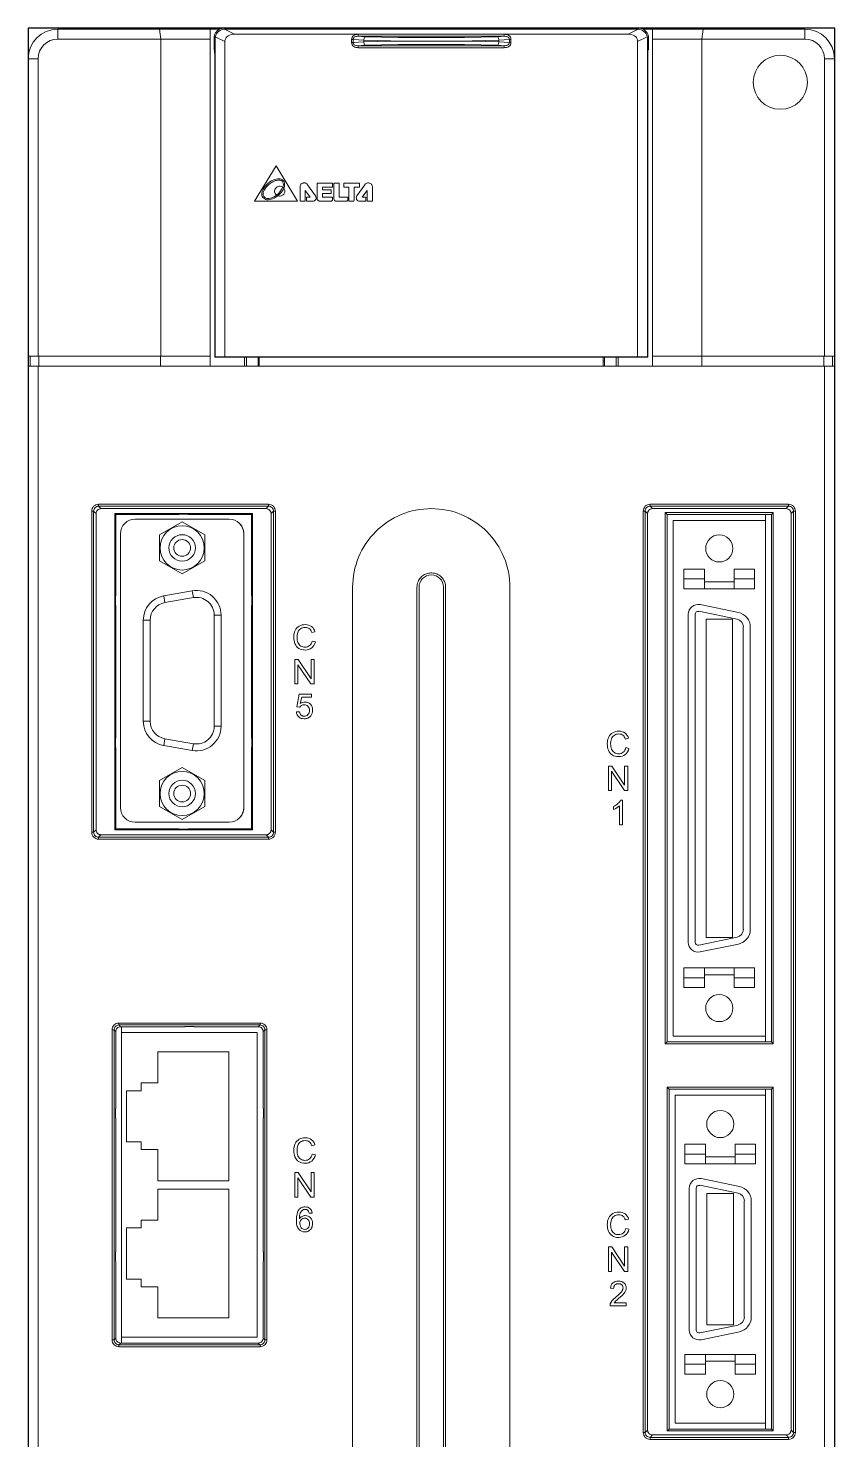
# Model space of a CAD drawing. Header units: millimetres. Extents: x 143 to 225, y 66 to 282.
# Drawn here: x 143 to 225, y 138.4 to 282 of the extents above; entities that cross this region are included whole.
import ezdxf
from ezdxf.enums import TextEntityAlignment as Align

# ---------------------------------------------------------------- set-up
doc = ezdxf.new("R2010")
doc.units = ezdxf.units.MM
for name, color, linetype, lineweight in [('EPLAN_Graphic', 240, 'Continuous', 50), ('EPLAN_Property', 1, 'Continuous', 25), ('EPLAN_Symbol', 7, 'Continuous', 25)]:
    doc.layers.add(name, color=color, linetype=linetype, lineweight=lineweight)
doc.styles.add('Tahoma', font='')
doc.styles.get('Tahoma').set_extended_font_data('Tahoma')

# ---------------------------------------------------------------- blocks, each defined once
blk = doc.blocks.new('EPLSYM_LibrarySPECIAL_Symbol12_Variant0_Placement8')
at = {"layer": 'EPLAN_Symbol', "ltscale": 4}
blk.add_lwpolyline([(0, -215.5), (82, -215.5), (82, 0), (0, 0)], close=True, dxfattribs=at)
at = {"layer": 'EPLAN_Property', "style": 'Tahoma'}
blk.add_attdef('Legend_Item', text='', height=1.63, dxfattribs=at).set_placement((0, -5.4), align=Align.BOTTOM_CENTER)

msp = doc.modelspace()

# ---------------------------------------------------------------- linework, layer by layer
at = {"layer": 'EPLAN_Graphic', "linetype": 'Continuous', "lineweight": 0, "ltscale": 32.669998}
for p, q in [((146, 280.9), (146, 281.9)), ((146, 281.9), (162.46, 281.9)), ((156.35, 281.9), (156.49, 280.9)), ((161.49, 281.9), (161.49, 280.9)), ((162.99, 281.89), (162.89, 282)), ((205.07, 282), (162.89, 282)), ((162.96, 281.89), (162.99, 281.89)), ((204.96, 281.89), (162.99, 281.89)), ((205, 281.89), (204, 281.39)), ((205.07, 282), (204.96, 281.89)), ((205, 281.89), (204.96, 281.89)), ((205.5, 281.9), (221.96, 281.9)), ((206.47, 280.9), (206.47, 281.9)), ((211.47, 280.9), (211.61, 281.9)), ((221.96, 280.9), (221.96, 281.9)), ((146, 280.9), (161.49, 280.9)), ((156.49, 248.62), (156.49, 280.9)), ((161.49, 247.62), (161.49, 280.9)), ((161.89, 279.8), (161.89, 281)), ((162, 280.9), (161.89, 281)), ((162, 280.9), (162, 248.56)), ((162.99, 280.64), (162.02, 281.13)), ((162.99, 280.64), (162.99, 248.56)), ((204, 281.39), (163.96, 281.39)), ((175.88, 280.86), (175.88, 280.54)), ((175.88, 280.86), (176.04, 280.86)), ((175.88, 280.54), (176.04, 280.54)), ((176.04, 280.86), (176.04, 280.54)), ((176.55, 281.38), (176.55, 281.18)), ((191.4, 281.38), (176.55, 281.38)), ((191.4, 281.18), (176.55, 281.18)), ((176.55, 280.02), (176.55, 280.22)), ((176.55, 280.22), (191.4, 280.22)), ((177.13, 280.61), (177.13, 280.79)), ((185.43, 280.7), (182.53, 280.7)), ((190.83, 280.79), (190.83, 280.61)), ((191.4, 281.38), (191.4, 281.18)), ((191.4, 280.02), (191.4, 280.22)), ((191.92, 280.54), (191.92, 280.86)), ((192.08, 280.86), (191.92, 280.86)), ((192.08, 280.54), (191.92, 280.54)), ((192.08, 280.54), (192.08, 280.86)), ((205.93, 281.13), (204.96, 280.64)), ((204.96, 248.56), (204.96, 280.64)), ((206.07, 281), (205.96, 280.9)), ((205.96, 248.56), (205.96, 280.9)), ((206.07, 281), (206.07, 279.8)), ((206.47, 247.62), (206.47, 280.9)), ((206.47, 280.9), (221.96, 280.9)), ((211.47, 280.9), (211.47, 248.62)), ((143, 278.9), (143, 248.62)), ((144, 278.9), (143, 278.9)), ((144, 278.9), (144, 248.62)), ((161.94, 279.8), (161.89, 279.8)), ((161.96, 279.3), (161.96, 248.54)), ((176.55, 280.02), (191.4, 280.02)), ((206, 248.54), (206, 279.3)), ((206.02, 279.8), (206.07, 279.8)), ((223.96, 248.62), (223.96, 278.9)), ((223.96, 278.9), (224.96, 278.9)), ((224.96, 248.62), (224.96, 278.9)), ((168.19, 268.01), (165.99, 264.4)), ((170.37, 264.4), (168.19, 268.01)), ((170.63, 265.87), (170.63, 265.84)), ((170.63, 265.84), (170.63, 264.4)), ((172.21, 264.93), (171.4, 266.07)), ((172.37, 265.83), (172.37, 266.22)), ((172.37, 266.22), (172.92, 266.22)), ((172.37, 264.8), (172.37, 265.83)), ((172.92, 266.22), (173.92, 266.22)), ((173.92, 265.83), (172.92, 265.83)), ((172.92, 265.83), (172.92, 265.57)), ((173.92, 266.22), (173.92, 265.83)), ((174.07, 266.22), (174.6, 266.22)), ((174.07, 264.8), (174.07, 266.22)), ((174.6, 266.22), (174.6, 264.8)), ((175.07, 266.22), (176.69, 266.22)), ((175.07, 265.83), (175.07, 266.22)), ((175.61, 265.83), (175.07, 265.83)), ((175.61, 264.4), (175.61, 265.83)), ((176.69, 265.83), (176.15, 265.83)), ((176.15, 265.83), (176.15, 264.53)), ((176.41, 264.93), (177.22, 266.07)), ((176.69, 266.22), (176.69, 265.83)), ((177.99, 265.87), (177.99, 265.84)), ((177.99, 265.84), (177.99, 264.4)), ((165.99, 264.4), (170.37, 264.4)), ((168.03, 264.88), (168.24, 265.02)), ((168.24, 265.02), (168.37, 264.95)), ((170.63, 264.4), (171.17, 264.4)), ((171.17, 264.4), (171.17, 265.5)), ((171.17, 265.5), (171.58, 264.91)), ((171.51, 264.8), (171.3, 264.8)), ((171.3, 264.8), (171.3, 264.4)), ((171.3, 264.4), (171.88, 264.4)), ((171.57, 264.8), (171.51, 264.8)), ((171.66, 264.8), (171.57, 264.8)), ((171.58, 264.91), (171.66, 264.8)), ((171.88, 264.4), (171.91, 264.4)), ((172.37, 264.65), (172.37, 264.8)), ((172.92, 264.4), (172.63, 264.4)), ((172.92, 265.57), (173.79, 265.57)), ((173.79, 265.18), (172.92, 265.18)), ((172.92, 265.18), (172.92, 264.8)), ((172.92, 264.8), (173.92, 264.8)), ((173.78, 264.4), (172.92, 264.4)), ((173.8, 264.4), (173.78, 264.4)), ((173.79, 265.57), (173.79, 265.18)), ((173.92, 264.8), (173.92, 264.53)), ((173.92, 264.53), (173.92, 264.52)), ((174.07, 264.65), (174.07, 264.8)), ((174.6, 264.4), (174.32, 264.4)), ((174.6, 264.8), (175.48, 264.8)), ((175.35, 264.4), (174.6, 264.4)), ((175.48, 264.8), (175.48, 264.52)), ((176.02, 264.4), (175.61, 264.4)), ((176.74, 264.4), (176.7, 264.4)), ((177.31, 264.4), (176.74, 264.4)), ((177.03, 264.91), (176.95, 264.8)), ((176.95, 264.8), (177.05, 264.8)), ((177.45, 265.49), (177.03, 264.91)), ((177.05, 264.8), (177.1, 264.8)), ((177.1, 264.8), (177.31, 264.8)), ((177.31, 264.8), (177.31, 264.4)), ((177.45, 264.4), (177.45, 265.49)), ((177.99, 264.4), (177.45, 264.4)), ((143, 248.62), (143, 247.62)), ((143, 248.62), (161.49, 248.62)), ((143.2, 247.62), (143.2, 248.62)), ((144.08, 247.62), (144.08, 248.62)), ((156.46, 247.62), (156.46, 248.62)), ((161.96, 248.54), (162, 248.56)), ((161.96, 248.54), (164.19, 248.54)), ((162.99, 248.56), (162, 248.56)), ((162.99, 248.56), (204.96, 248.56)), ((164.19, 248.53), (164.19, 248.54)), ((165.19, 248.53), (164.19, 248.53)), ((164.99, 247.62), (164.99, 248.53)), ((165.19, 247.62), (165.19, 248.52)), ((165.19, 248.52), (166.36, 248.52)), ((166.36, 248.52), (166.39, 248.54)), ((166.36, 248.52), (166.36, 247.62)), ((166.39, 248.54), (201.57, 248.54)), ((166.49, 248.54), (166.49, 247.62)), ((201.47, 247.62), (201.47, 248.54)), ((201.6, 248.52), (201.57, 248.54)), ((201.6, 247.62), (201.6, 248.52)), ((201.6, 248.52), (202.77, 248.52)), ((203.77, 248.53), (202.77, 248.53)), ((202.77, 248.52), (202.77, 247.62)), ((202.97, 247.62), (202.97, 248.53)), ((203.77, 248.53), (203.77, 248.54)), ((203.77, 248.54), (206, 248.54)), ((205.96, 248.56), (204.96, 248.56)), ((206, 248.54), (205.96, 248.56)), ((224.96, 248.62), (206.47, 248.62)), ((211.49, 248.62), (211.49, 247.62)), ((223.88, 248.62), (223.88, 247.62)), ((224.76, 248.62), (224.76, 247.62)), ((224.96, 248.62), (224.96, 247.62)), ((143, 82.2), (143, 247.62)), ((143, 247.62), (224.96, 247.62)), ((144, 247.62), (144, 82.2)), ((166.36, 248.11), (166.49, 248.11)), ((201.47, 248.12), (201.6, 248.12)), ((223.96, 82.2), (223.96, 247.62)), ((224.96, 82.2), (224.96, 247.62)), ((149.45, 200.19), (149.45, 232.87)), ((149.45, 232.87), (149.65, 232.87)), ((149.65, 200.19), (149.65, 232.87)), ((149.65, 232.87), (149.9, 232.62)), ((150.15, 233.56), (150.15, 233.37)), ((150.15, 233.56), (167.44, 233.56)), ((150.15, 233.37), (150.39, 233.12)), ((150.15, 233.37), (167.44, 233.37)), ((167.19, 233.12), (150.39, 233.12)), ((167.44, 233.37), (167.19, 233.12)), ((167.44, 233.56), (167.44, 233.37)), ((167.93, 232.87), (167.69, 232.62)), ((167.93, 232.87), (167.93, 200.19)), ((168.13, 232.87), (167.93, 232.87)), ((168.13, 232.87), (168.13, 200.19)), ((205.52, 139.12), (205.52, 232.87)), ((205.52, 232.87), (205.72, 232.87)), ((205.72, 139.12), (205.72, 232.87)), ((205.72, 232.87), (205.97, 232.62)), ((206.22, 233.56), (206.22, 233.37)), ((206.22, 233.56), (220.31, 233.56)), ((206.22, 233.37), (206.47, 233.12)), ((206.22, 233.37), (220.31, 233.37)), ((220.06, 233.12), (206.47, 233.12)), ((207.77, 232.71), (207.77, 178.65)), ((207.77, 232.71), (207.97, 232.52)), ((218.75, 232.71), (207.77, 232.71)), ((218.75, 232.71), (218.56, 232.52)), ((218.75, 178.65), (218.75, 232.71)), ((220.31, 233.37), (220.06, 233.12)), ((220.31, 233.56), (220.31, 233.37)), ((220.81, 232.87), (220.56, 232.62)), ((220.81, 232.87), (220.81, 139.12)), ((221.01, 232.87), (220.81, 232.87)), ((221.01, 232.87), (221.01, 139.12)), ((149.9, 232.62), (149.9, 200.43)), ((151.79, 232.62), (151.79, 200.43)), ((151.79, 232.62), (151.9, 232.52)), ((165.79, 232.62), (151.79, 232.62)), ((151.9, 232.52), (151.9, 224.26)), ((158.31, 232.52), (151.9, 232.52)), ((163.42, 232.05), (153.87, 232.05)), ((156.36, 230.45), (158.65, 231.77)), ((158.31, 232.55), (159.27, 232.55)), ((158.65, 231.77), (160.94, 230.45)), ((165.69, 232.52), (159.28, 232.52)), ((165.79, 232.62), (165.69, 232.52)), ((165.69, 224.26), (165.69, 232.52)), ((165.79, 200.43), (165.79, 232.62)), ((167.69, 200.43), (167.69, 232.62)), ((205.97, 232.62), (205.97, 139.36)), ((207.97, 232.52), (207.97, 178.85)), ((218.56, 232.52), (207.97, 232.52)), ((208.56, 231.92), (208.56, 179.45)), ((217.95, 231.92), (208.56, 231.92)), ((217.95, 232.52), (217.95, 178.85)), ((218.56, 178.85), (218.56, 232.52)), ((220.56, 139.36), (220.56, 232.62)), ((152.37, 202.7), (152.37, 230.55)), ((156.36, 227.8), (156.36, 230.45)), ((160.94, 230.45), (160.94, 227.8)), ((164.91, 202.7), (164.91, 230.56)), ((164.92, 230.55), (164.92, 202.71)), ((158.65, 226.47), (156.36, 227.8)), ((160.94, 227.8), (158.65, 226.47)), ((209.66, 225.67), (209.66, 226.97)), ((211.76, 226.97), (209.66, 226.97)), ((211.76, 225.71), (211.76, 226.97)), ((214.76, 225.71), (214.76, 226.97)), ((216.85, 226.97), (214.76, 226.97)), ((216.85, 225.67), (216.85, 226.97)), ((211.76, 225.97), (209.66, 225.97)), ((209.66, 224.97), (209.66, 225.67)), ((211.76, 224.97), (211.76, 225.71)), ((211.76, 225.67), (214.76, 225.67)), ((216.85, 225.97), (214.76, 225.97)), ((214.76, 224.97), (214.76, 225.71)), ((216.85, 224.97), (216.85, 225.67)), ((151.87, 223.29), (151.87, 224.25)), ((159.67, 224.76), (156.77, 224.24)), ((156.77, 224.24), (156.89, 223.56)), ((159.79, 224.07), (156.89, 223.56)), ((159.79, 224.07), (159.67, 224.76)), ((165.72, 224.25), (165.72, 223.29)), ((175.98, 98.29), (175.98, 225.12)), ((182.52, 225.12), (182.52, 224.91)), ((182.52, 224.91), (182.52, 224.53)), ((182.52, 224.53), (182.52, 98.84)), ((182.73, 225.14), (182.73, 225.12)), ((182.73, 225.12), (182.73, 98.29)), ((185.23, 225.12), (185.23, 225.14)), ((185.23, 98.29), (185.23, 225.12)), ((185.44, 225.12), (185.42, 225.36)), ((185.44, 224.54), (185.44, 225.12)), ((185.44, 98.84), (185.44, 224.54)), ((191.98, 225.12), (191.98, 98.29)), ((209.66, 224.97), (216.85, 224.97)), ((151.9, 223.29), (151.9, 209.77)), ((165.69, 209.77), (165.69, 223.29)), ((215.07, 221.86), (211.17, 222.67)), ((215.21, 222.55), (211.31, 223.35)), ((154.7, 221.78), (154.7, 211.48)), ((155.4, 221.78), (154.7, 221.78)), ((155.4, 221.78), (155.4, 211.48)), ((161.9, 210.97), (161.9, 222.29)), ((162.6, 222.29), (161.9, 222.29)), ((162.6, 222.29), (162.6, 210.97)), ((210.11, 222.37), (210.11, 188.99)), ((210.81, 222.37), (210.81, 188.99)), ((211.91, 221.88), (211.91, 189.49)), ((214.61, 221.88), (211.91, 221.88)), ((214.61, 189.49), (214.61, 221.88)), ((171.83, 220.51), (172.15, 220.59)), ((215.7, 190.29), (215.7, 221.08)), ((216.4, 190.29), (216.4, 221.08)), ((172.2, 219.57), (171.87, 219.65)), ((170.1, 217.78), (170.1, 215.28)), ((170.44, 217.78), (170.1, 217.78)), ((170.41, 215.28), (170.41, 217.24)), ((170.41, 217.24), (171.73, 215.28)), ((171.75, 215.81), (170.44, 217.78)), ((171.75, 217.78), (171.75, 215.81)), ((172.07, 217.78), (171.75, 217.78)), ((172.07, 215.28), (172.07, 217.78)), ((170.1, 215.28), (170.41, 215.28)), ((170.55, 214.24), (170.31, 212.96)), ((171.79, 214.24), (170.55, 214.24)), ((171.73, 215.28), (172.07, 215.28)), ((171.79, 213.95), (171.79, 214.24)), ((170.31, 212.96), (170.6, 212.92)), ((170.66, 213.28), (170.8, 213.95)), ((170.8, 213.95), (171.79, 213.95)), ((154.7, 211.48), (155.4, 211.48)), ((170.58, 212.46), (170.26, 212.43)), ((151.87, 208.8), (151.87, 209.76)), ((156.89, 209.71), (156.77, 209.02)), ((156.89, 209.71), (159.79, 209.2)), ((161.9, 210.97), (162.6, 210.97)), ((165.72, 209.76), (165.72, 208.8)), ((203.71, 209.67), (204.04, 209.75)), ((151.9, 208.8), (151.9, 200.54)), ((159.67, 208.51), (156.77, 209.02)), ((159.67, 208.51), (159.79, 209.2)), ((165.69, 200.54), (165.69, 208.8)), ((204.08, 208.72), (203.75, 208.81)), ((201.98, 206.93), (201.98, 204.43)), ((202.32, 206.93), (201.98, 206.93)), ((203.63, 204.97), (202.32, 206.93)), ((203.63, 206.93), (203.63, 204.97)), ((203.95, 206.93), (203.63, 206.93)), ((203.95, 204.43), (203.95, 206.93)), ((156.36, 205.46), (158.65, 206.78)), ((156.36, 202.81), (156.36, 205.46)), ((158.65, 206.78), (160.94, 205.46)), ((160.94, 205.46), (160.94, 202.81)), ((202.3, 204.43), (202.3, 206.4)), ((202.3, 206.4), (203.61, 204.43)), ((201.98, 204.43), (202.3, 204.43)), ((203.61, 204.43), (203.95, 204.43)), ((158.65, 201.48), (156.36, 202.81)), ((160.94, 202.81), (158.65, 201.48)), ((202.51, 202.82), (202.51, 202.52)), ((203.12, 202.89), (203.12, 200.94)), ((203.43, 203.44), (203.23, 203.44)), ((203.43, 200.94), (203.43, 203.44)), ((153.86, 201.22), (163.42, 201.22)), ((149.45, 200.19), (149.65, 200.19)), ((149.65, 200.19), (149.9, 200.43)), ((150.15, 199.69), (150.39, 199.94)), ((150.15, 199.49), (150.15, 199.69)), ((167.44, 199.69), (150.15, 199.69)), ((150.39, 199.94), (167.19, 199.94)), ((151.79, 200.43), (151.9, 200.54)), ((151.79, 200.43), (165.79, 200.43)), ((151.9, 200.54), (158.31, 200.54)), ((159.27, 200.51), (158.31, 200.51)), ((159.28, 200.54), (165.69, 200.54)), ((165.79, 200.43), (165.69, 200.54)), ((167.44, 199.69), (167.19, 199.94)), ((167.44, 199.49), (167.44, 199.69)), ((167.93, 200.19), (167.69, 200.43)), ((168.13, 200.19), (167.93, 200.19)), ((203.12, 200.94), (203.43, 200.94)), ((167.44, 199.49), (150.15, 199.49)), ((211.17, 188.7), (215.07, 189.5)), ((211.31, 188.01), (215.21, 188.82)), ((211.91, 189.49), (214.61, 189.49)), ((209.66, 186.39), (216.85, 186.39)), ((209.66, 184.39), (209.66, 186.39)), ((211.76, 185.39), (209.66, 185.39)), ((211.76, 184.39), (211.76, 186.39)), ((211.76, 185.69), (214.76, 185.69)), ((214.76, 184.39), (214.76, 186.39)), ((216.85, 185.39), (214.76, 185.39)), ((216.85, 184.39), (216.85, 186.39)), ((211.76, 184.39), (209.66, 184.39)), ((216.85, 184.39), (214.76, 184.39)), ((151.52, 148.54), (151.52, 180.08)), ((151.52, 180.08), (151.72, 180.08)), ((151.72, 148.54), (151.72, 180.08)), ((151.72, 180.08), (151.9, 179.91)), ((151.9, 179.91), (151.9, 172.1)), ((152.22, 180.78), (152.22, 180.58)), ((152.22, 180.78), (166.57, 180.78)), ((152.22, 180.58), (152.39, 180.41)), ((152.22, 180.58), (166.57, 180.58)), ((158.91, 180.41), (152.39, 180.41)), ((152.49, 148.22), (152.49, 180.41)), ((152.49, 179.81), (152.49, 180.41)), ((166.28, 179.81), (152.49, 179.81)), ((166.28, 179.81), (152.49, 179.81)), ((158.91, 180.44), (159.87, 180.44)), ((166.39, 180.41), (159.88, 180.41)), ((166.28, 148.82), (166.28, 179.81)), ((166.28, 148.82), (166.28, 179.81)), ((166.57, 180.58), (166.39, 180.41)), ((166.57, 180.78), (166.57, 180.58)), ((167.06, 180.08), (166.89, 179.91)), ((166.89, 172.1), (166.89, 179.91)), ((167.06, 180.08), (167.06, 148.54)), ((167.26, 180.08), (167.06, 180.08)), ((167.26, 180.08), (167.26, 148.54)), ((207.77, 178.65), (207.97, 178.85)), ((207.77, 178.65), (218.75, 178.65)), ((207.97, 178.85), (218.56, 178.85)), ((208.56, 179.45), (217.95, 179.45)), ((218.75, 178.65), (218.56, 178.85)), ((156.19, 177.86), (156.19, 174.69)), ((163.38, 177.86), (156.19, 177.86)), ((163.38, 164.73), (163.38, 177.86)), ((152.99, 173.89), (152.99, 168.7)), ((154.49, 173.89), (152.99, 173.89)), ((154.49, 174.69), (154.49, 173.89)), ((156.19, 174.69), (154.49, 174.69)), ((218.75, 174.24), (207.97, 174.24)), ((207.97, 174.24), (208.17, 174.05)), ((207.97, 174.24), (207.97, 139.27)), ((218.56, 174.05), (208.17, 174.05)), ((208.17, 174.05), (208.17, 139.47)), ((217.95, 174.05), (217.95, 139.47)), ((218.75, 174.24), (218.56, 174.05)), ((218.56, 139.47), (218.56, 174.05)), ((218.75, 139.27), (218.75, 174.24)), ((217.95, 173.45), (208.76, 173.45)), ((208.76, 173.45), (208.76, 140.07)), ((151.87, 171.13), (151.87, 172.09)), ((151.9, 171.12), (151.9, 157.5)), ((166.89, 157.5), (166.89, 171.12)), ((166.92, 172.09), (166.92, 171.13)), ((152.99, 168.7), (154.49, 168.7)), ((154.49, 168.7), (154.49, 167.9)), ((171.83, 168.3), (172.15, 168.38)), ((211.86, 168.45), (209.76, 168.45)), ((209.76, 167.14), (209.76, 168.45)), ((211.86, 167.15), (211.86, 168.45)), ((216.95, 168.45), (214.86, 168.45)), ((214.86, 167.15), (214.86, 168.45)), ((216.95, 167.14), (216.95, 168.45)), ((154.49, 167.9), (156.19, 167.9)), ((156.19, 167.9), (156.19, 164.73)), ((172.2, 167.36), (171.87, 167.44)), ((211.86, 167.45), (209.76, 167.45)), ((209.76, 166.45), (209.76, 167.14)), ((211.86, 167.15), (214.86, 167.15)), ((211.86, 166.45), (211.86, 167.15)), ((216.95, 167.45), (214.86, 167.45)), ((214.86, 166.45), (214.86, 167.15)), ((216.95, 166.45), (216.95, 167.14)), ((170.1, 165.56), (170.1, 163.06)), ((170.44, 165.56), (170.1, 165.56)), ((171.75, 163.6), (170.44, 165.56)), ((171.75, 165.56), (171.75, 163.6)), ((172.07, 165.56), (171.75, 165.56)), ((209.76, 166.45), (216.95, 166.45)), ((163.38, 164.73), (156.19, 164.73)), ((156.19, 163.89), (156.19, 160.73)), ((156.19, 163.89), (163.38, 163.89)), ((163.38, 150.77), (163.38, 163.89)), ((170.41, 163.06), (170.41, 165.03)), ((170.41, 165.03), (171.73, 163.06)), ((210.21, 163.97), (210.21, 149.54)), ((210.91, 163.97), (210.91, 149.54)), ((215.17, 163.46), (211.27, 164.27)), ((215.31, 164.15), (211.41, 164.95)), ((170.1, 163.06), (170.41, 163.06)), ((171.73, 163.06), (172.07, 163.06)), ((214.71, 163.45), (212.01, 163.45)), ((212.01, 163.45), (212.01, 150.06)), ((214.71, 150.06), (214.71, 163.45)), ((215.8, 150.84), (215.8, 162.68)), ((216.5, 150.84), (216.5, 162.68)), ((171.56, 161.43), (171.87, 161.45)), ((152.99, 159.93), (152.99, 154.73)), ((154.49, 159.93), (152.99, 159.93)), ((154.49, 160.73), (154.49, 159.93)), ((156.19, 160.73), (154.49, 160.73)), ((203.71, 160.74), (204.04, 160.82)), ((204.08, 159.8), (203.75, 159.88)), ((202.32, 158.01), (201.98, 158.01)), ((201.98, 158.01), (201.98, 155.51)), ((203.63, 156.05), (202.32, 158.01)), ((203.95, 158.01), (203.63, 158.01)), ((203.63, 158.01), (203.63, 156.05)), ((203.95, 155.51), (203.95, 158.01)), ((151.87, 156.54), (151.87, 157.5)), ((166.92, 157.5), (166.92, 156.54)), ((202.3, 157.47), (203.61, 155.51)), ((202.3, 155.51), (202.3, 157.47)), ((151.9, 156.53), (151.9, 148.72)), ((166.89, 148.72), (166.89, 156.53)), ((201.98, 155.51), (202.3, 155.51)), ((203.61, 155.51), (203.95, 155.51)), ((152.99, 154.73), (154.49, 154.73)), ((154.49, 154.73), (154.49, 153.93)), ((154.49, 153.93), (156.19, 153.93)), ((156.19, 153.93), (156.19, 150.77)), ((202.2, 153.8), (202.52, 153.76)), ((203.8, 152.3), (202.57, 152.3)), ((203.8, 152.01), (203.8, 152.3)), ((202.15, 152.01), (203.8, 152.01)), ((156.19, 150.77), (163.38, 150.77)), ((211.27, 149.25), (215.17, 150.05)), ((212.01, 150.06), (214.71, 150.06)), ((151.52, 148.54), (151.72, 148.54)), ((151.72, 148.54), (151.9, 148.72)), ((152.22, 148.05), (152.39, 148.22)), ((152.22, 147.85), (152.22, 148.05)), ((166.57, 148.05), (152.22, 148.05)), ((152.39, 148.22), (158.91, 148.22)), ((152.49, 148.22), (152.49, 148.82)), ((152.49, 148.82), (166.28, 148.82)), ((152.49, 148.82), (166.28, 148.82)), ((159.87, 148.19), (158.91, 148.19)), ((159.88, 148.22), (166.39, 148.22)), ((166.57, 148.05), (166.39, 148.22)), ((166.57, 147.85), (166.57, 148.05)), ((167.06, 148.54), (166.89, 148.72)), ((167.26, 148.54), (167.06, 148.54)), ((211.41, 148.56), (215.31, 149.37)), ((166.57, 147.85), (152.22, 147.85)), ((209.76, 147.06), (216.95, 147.06)), ((209.76, 145.06), (209.76, 147.06)), ((211.86, 145.06), (211.86, 147.06)), ((214.86, 145.06), (214.86, 147.06)), ((216.95, 145.06), (216.95, 147.06)), ((211.86, 146.06), (209.76, 146.06)), ((211.86, 145.06), (209.76, 145.06)), ((211.86, 146.36), (214.86, 146.36)), ((216.95, 146.06), (214.86, 146.06)), ((216.95, 145.06), (214.86, 145.06)), ((205.72, 139.12), (205.97, 139.36)), ((207.97, 139.27), (208.17, 139.47)), ((208.17, 139.47), (218.56, 139.47)), ((208.76, 140.07), (217.95, 140.07)), ((218.75, 139.27), (218.56, 139.47)), ((220.81, 139.12), (220.56, 139.36)), ((205.52, 139.12), (205.72, 139.12)), ((206.22, 138.62), (206.47, 138.87)), ((220.31, 138.62), (206.22, 138.62)), ((206.22, 138.42), (206.22, 138.62)), ((220.31, 138.42), (206.22, 138.42)), ((206.47, 138.87), (220.06, 138.87)), ((207.97, 139.27), (218.75, 139.27)), ((220.31, 138.62), (220.06, 138.87)), ((220.31, 138.42), (220.31, 138.62)), ((221.01, 139.12), (220.81, 139.12))]:
    msp.add_line(p, q, dxfattribs=at)
at = {"layer": 'EPLAN_Graphic', "linetype": 'Continuous', "lineweight": 0, "ltscale": 6.534}
msp.add_line((163.96, 281.39), (162.96, 281.89), dxfattribs=at)
at = {"layer": 'EPLAN_Graphic', "lineweight": 0, "ltscale": 32.669998}
msp.add_line((172.07, 163.06), (172.07, 165.56), dxfattribs=at)
at = {"layer": 'EPLAN_Graphic', "linetype": 'Continuous', "lineweight": 0, "ltscale": 32.669998}
for points in [[(161.89, 281), (161.9, 281.14), (161.93, 281.28), (161.98, 281.41), (162.04, 281.53), (162.13, 281.65), (162.22, 281.75), (162.33, 281.83), (162.46, 281.9)], [(162.96, 281.89), (162.8, 281.87), (162.64, 281.83), (162.5, 281.76), (162.36, 281.67), (162.25, 281.55), (162.15, 281.42), (162.07, 281.28), (162.02, 281.13)], [(162.46, 281.9), (162.56, 281.94), (162.67, 281.97), (162.78, 281.99), (162.89, 282)], [(205.93, 281.13), (205.88, 281.28), (205.81, 281.42), (205.71, 281.55), (205.59, 281.67), (205.46, 281.76), (205.31, 281.83), (205.16, 281.87), (205, 281.89)], [(205.07, 282), (205.18, 281.99), (205.29, 281.97), (205.4, 281.94), (205.5, 281.9)], [(205.5, 281.9), (205.62, 281.83), (205.74, 281.75), (205.83, 281.65), (205.92, 281.53), (205.98, 281.41), (206.03, 281.28), (206.06, 281.14), (206.07, 281)], [(162.02, 281.13), (162, 281.01), (162, 280.9)], [(163.96, 281.39), (163.79, 281.39), (163.62, 281.36), (163.46, 281.3), (163.31, 281.22), (163.18, 281.11), (163.12, 281.04), (163.08, 280.97), (163.04, 280.89), (163.01, 280.81), (163, 280.72), (162.99, 280.64)], [(176.55, 281.38), (176.44, 281.37), (176.32, 281.35), (176.21, 281.32), (176.1, 281.26), (176.01, 281.18), (175.94, 281.09), (175.89, 280.98), (175.88, 280.86)], [(175.88, 280.54), (175.89, 280.42), (175.94, 280.31), (176.01, 280.22), (176.1, 280.14), (176.21, 280.09), (176.32, 280.05), (176.44, 280.03), (176.55, 280.02)], [(176.55, 281.18), (176.39, 281.17), (176.3, 281.15), (176.22, 281.12), (176.15, 281.08), (176.09, 281.02), (176.05, 280.94), (176.04, 280.86)], [(176.04, 280.86), (176.58, 280.82), (177.13, 280.79)], [(177.13, 280.61), (176.58, 280.59), (176.04, 280.54)], [(176.04, 280.54), (176.05, 280.46), (176.09, 280.38), (176.15, 280.32), (176.22, 280.28), (176.3, 280.25), (176.39, 280.23), (176.55, 280.22)], [(176.55, 281.18), (176.89, 281.16), (177.22, 281.14)], [(177.22, 280.26), (176.89, 280.24), (176.55, 280.22)], [(177.22, 281.14), (177.19, 281.11), (177.17, 281.07), (177.15, 280.98), (177.13, 280.79)], [(177.13, 280.79), (179.83, 280.73), (182.53, 280.7)], [(182.53, 280.7), (179.83, 280.67), (177.13, 280.61)], [(177.22, 280.26), (177.19, 280.29), (177.17, 280.33), (177.15, 280.42), (177.13, 280.61)], [(177.22, 281.14), (178.91, 281.1), (180.6, 281.07), (182.29, 281.05), (183.98, 281.04), (185.67, 281.05), (187.36, 281.07), (189.05, 281.1), (190.74, 281.14)], [(190.74, 280.26), (189.05, 280.3), (187.36, 280.33), (185.67, 280.35), (183.98, 280.36), (182.29, 280.35), (180.6, 280.33), (178.91, 280.3), (177.22, 280.26)], [(185.43, 280.7), (188.13, 280.73), (190.83, 280.79)], [(190.83, 280.61), (188.13, 280.67), (185.43, 280.7)], [(190.74, 281.14), (191.07, 281.16), (191.4, 281.18)], [(190.74, 281.14), (190.77, 281.11), (190.79, 281.07), (190.81, 280.98), (190.83, 280.79)], [(190.74, 280.26), (190.77, 280.29), (190.79, 280.33), (190.81, 280.42), (190.83, 280.61)], [(191.4, 280.22), (191.07, 280.24), (190.74, 280.26)], [(190.83, 280.79), (191.38, 280.82), (191.92, 280.86)], [(191.92, 280.54), (191.38, 280.59), (190.83, 280.61)], [(192.08, 280.86), (192.07, 280.98), (192.02, 281.09), (191.95, 281.18), (191.86, 281.26), (191.75, 281.32), (191.64, 281.35), (191.52, 281.37), (191.4, 281.38)], [(191.92, 280.86), (191.91, 280.94), (191.87, 281.02), (191.81, 281.08), (191.73, 281.12), (191.66, 281.15), (191.57, 281.17), (191.4, 281.18)], [(191.4, 280.02), (191.52, 280.03), (191.64, 280.05), (191.75, 280.09), (191.86, 280.14), (191.95, 280.22), (192.02, 280.31), (192.07, 280.42), (192.08, 280.54)], [(191.4, 280.22), (191.57, 280.23), (191.66, 280.25), (191.73, 280.28), (191.81, 280.32), (191.87, 280.38), (191.91, 280.46), (191.92, 280.54)], [(204.96, 280.64), (204.96, 280.72), (204.94, 280.81), (204.92, 280.89), (204.88, 280.97), (204.84, 281.04), (204.78, 281.11), (204.65, 281.22), (204.5, 281.3), (204.34, 281.36), (204.17, 281.39), (204, 281.39)], [(205.93, 281.13), (205.96, 281.01), (205.96, 280.9)], [(161.94, 279.8), (161.95, 279.79), (161.95, 279.77), (161.95, 279.73), (161.95, 279.68), (161.95, 279.55), (161.96, 279.3)], [(206, 279.3), (206.01, 279.55), (206.01, 279.68), (206.01, 279.73), (206.01, 279.77), (206.01, 279.79), (206.02, 279.8)], [(166.75, 265.23), (166.8, 265.42), (166.88, 265.61), (166.99, 265.78), (167.12, 265.95), (167.26, 266.1), (167.41, 266.23), (167.57, 266.36), (167.74, 266.46)], [(167.2, 265.83), (167.04, 265.62), (166.97, 265.51), (166.92, 265.39), (166.88, 265.26), (166.87, 265.13), (166.88, 265), (166.91, 264.94), (166.94, 264.88)], [(168.15, 266.49), (168.01, 266.44), (167.88, 266.38), (167.75, 266.31), (167.63, 266.23), (167.4, 266.04), (167.29, 265.94), (167.2, 265.83)], [(167.74, 266.46), (167.89, 266.54), (168.05, 266.6), (168.2, 266.65), (168.37, 266.68), (168.53, 266.68), (168.62, 266.67), (168.7, 266.65), (168.77, 266.62), (168.85, 266.58), (168.91, 266.52), (168.96, 266.46)], [(168.24, 265.02), (168.17, 265.09), (168.11, 265.17), (168.07, 265.26), (168.04, 265.36), (168.04, 265.46), (168.06, 265.56), (168.1, 265.65), (168.16, 265.74), (168.23, 265.81), (168.32, 265.87), (168.41, 265.9), (168.51, 265.92), (168.61, 265.92), (168.71, 265.9), (168.8, 265.87), (168.89, 265.82)], [(168.86, 266.38), (168.8, 266.45), (168.71, 266.5), (168.62, 266.54), (168.53, 266.55), (168.33, 266.54), (168.24, 266.52), (168.15, 266.49)], [(168.89, 265.82), (168.83, 265.7), (168.76, 265.59), (168.61, 265.38), (168.44, 265.19), (168.24, 265.02)], [(168.99, 265.72), (169.03, 265.65), (169.07, 265.57), (169.09, 265.5), (169.09, 265.41), (169.09, 265.33), (169.07, 265.25), (169.03, 265.18), (168.99, 265.11), (168.93, 265.06), (168.86, 265.01), (168.78, 264.97), (168.7, 264.94), (168.62, 264.92), (168.53, 264.92), (168.45, 264.93), (168.37, 264.95)], [(168.37, 264.95), (168.56, 265.11), (168.73, 265.29), (168.87, 265.5), (168.99, 265.72)], [(168.89, 265.82), (168.93, 265.96), (168.94, 266.1), (168.92, 266.25), (168.89, 266.31), (168.86, 266.38)], [(168.99, 265.72), (168.95, 265.77), (168.89, 265.82)], [(168.96, 266.46), (169.01, 266.38), (169.05, 266.29), (169.07, 266.19), (169.07, 266.09), (169.07, 266), (169.05, 265.9), (169.03, 265.81), (168.99, 265.72)], [(171.4, 266.07), (171.36, 266.13), (171.31, 266.17), (171.26, 266.21), (171.2, 266.24), (171.14, 266.26), (171.07, 266.27), (171, 266.26), (170.94, 266.25), (170.88, 266.23), (170.82, 266.2), (170.76, 266.16), (170.72, 266.12), (170.68, 266.06), (170.65, 266), (170.63, 265.93), (170.63, 265.87)], [(177.22, 266.07), (177.26, 266.13), (177.3, 266.17), (177.36, 266.21), (177.42, 266.24), (177.48, 266.26), (177.55, 266.27), (177.61, 266.26), (177.68, 266.25), (177.74, 266.23), (177.8, 266.2), (177.85, 266.16), (177.9, 266.11), (177.93, 266.06), (177.96, 266), (177.98, 265.93), (177.99, 265.87)], [(167.26, 264.55), (167.15, 264.58), (167.04, 264.63), (166.94, 264.7), (166.86, 264.78), (166.8, 264.88), (166.76, 264.99), (166.74, 265.11), (166.75, 265.23)], [(166.94, 264.88), (167.04, 264.78), (167.11, 264.74), (167.18, 264.71), (167.25, 264.68), (167.32, 264.67), (167.47, 264.67), (167.62, 264.7), (167.76, 264.75), (167.9, 264.81), (168.03, 264.88)], [(168.37, 264.95), (168.12, 264.78), (167.99, 264.71), (167.85, 264.65), (167.71, 264.6), (167.56, 264.56), (167.41, 264.54), (167.26, 264.55)], [(171.91, 264.4), (172.01, 264.42), (172.09, 264.45), (172.17, 264.51), (172.23, 264.58), (172.26, 264.67), (172.27, 264.76), (172.25, 264.85), (172.21, 264.93)], [(172.63, 264.4), (172.58, 264.41), (172.54, 264.43), (172.46, 264.48), (172.39, 264.56), (172.38, 264.6), (172.37, 264.65)], [(173.92, 264.52), (173.91, 264.48), (173.88, 264.44), (173.84, 264.41), (173.8, 264.4)], [(174.32, 264.4), (174.23, 264.42), (174.14, 264.47), (174.09, 264.55), (174.07, 264.65)], [(175.48, 264.52), (175.47, 264.48), (175.44, 264.44), (175.4, 264.41), (175.35, 264.4)], [(176.15, 264.53), (176.14, 264.49), (176.11, 264.44), (176.06, 264.41), (176.02, 264.4)], [(176.7, 264.4), (176.61, 264.42), (176.52, 264.45), (176.45, 264.51), (176.39, 264.58), (176.36, 264.67), (176.35, 264.76), (176.37, 264.85), (176.41, 264.93)], [(149.45, 232.87), (149.46, 233), (149.5, 233.13), (149.57, 233.25), (149.65, 233.36), (149.76, 233.45), (149.88, 233.51), (150.01, 233.55), (150.15, 233.56)], [(149.65, 232.87), (149.66, 232.96), (149.69, 233.06), (149.73, 233.14), (149.8, 233.22), (149.87, 233.28), (149.96, 233.33), (150.05, 233.36), (150.15, 233.37)], [(150.39, 233.12), (150.3, 233.11), (150.2, 233.08), (150.12, 233.04), (150.04, 232.97), (149.98, 232.9), (149.93, 232.81), (149.91, 232.72), (149.9, 232.62)], [(167.69, 232.62), (167.68, 232.72), (167.65, 232.81), (167.6, 232.9), (167.54, 232.97), (167.47, 233.04), (167.38, 233.08), (167.29, 233.11), (167.19, 233.12)], [(167.44, 233.56), (167.57, 233.55), (167.7, 233.51), (167.82, 233.45), (167.93, 233.36), (168.02, 233.25), (168.08, 233.13), (168.12, 233), (168.13, 232.87)], [(167.44, 233.37), (167.53, 233.36), (167.63, 233.33), (167.71, 233.28), (167.79, 233.22), (167.85, 233.14), (167.9, 233.06), (167.92, 232.96), (167.93, 232.87)], [(175.98, 225.12), (175.99, 225.51), (176.02, 225.91), (176.07, 226.29), (176.14, 226.68), (176.22, 227.07), (176.33, 227.45), (176.45, 227.82), (176.59, 228.19), (176.75, 228.55), (176.93, 228.9), (177.13, 229.24), (177.34, 229.57), (177.56, 229.89), (177.81, 230.2), (178.06, 230.5), (178.33, 230.79), (178.62, 231.05), (178.91, 231.31), (179.22, 231.55), (179.54, 231.78), (179.87, 231.99), (180.22, 232.18), (180.57, 232.35), (180.92, 232.51), (181.29, 232.65), (181.66, 232.78), (182.04, 232.88), (182.42, 232.97), (182.81, 233.03), (183.2, 233.08), (183.59, 233.11), (183.98, 233.12), (184.37, 233.11), (184.76, 233.08), (185.15, 233.03), (185.54, 232.97), (185.92, 232.88), (186.3, 232.78), (186.67, 232.65), (187.03, 232.51), (187.39, 232.35), (187.74, 232.18), (188.08, 231.99), (188.41, 231.78), (188.74, 231.55), (189.04, 231.31), (189.34, 231.05), (189.63, 230.79), (189.9, 230.5), (190.15, 230.2), (190.39, 229.89), (190.62, 229.57), (190.83, 229.24), (191.03, 228.9), (191.2, 228.55), (191.36, 228.19), (191.51, 227.82), (191.63, 227.45), (191.74, 227.07), (191.82, 226.68), (191.89, 226.29), (191.94, 225.91), (191.97, 225.51), (191.98, 225.12)], [(205.52, 232.87), (205.54, 233), (205.58, 233.13), (205.64, 233.25), (205.73, 233.36), (205.83, 233.45), (205.95, 233.51), (206.08, 233.55), (206.22, 233.56)], [(205.72, 232.87), (205.73, 232.96), (205.76, 233.06), (205.8, 233.14), (205.87, 233.22), (205.94, 233.28), (206.03, 233.33), (206.12, 233.36), (206.22, 233.37)], [(206.47, 233.12), (206.37, 233.11), (206.28, 233.08), (206.19, 233.04), (206.11, 232.97), (206.05, 232.9), (206.01, 232.81), (205.98, 232.72), (205.97, 232.62)], [(220.56, 232.62), (220.55, 232.72), (220.52, 232.81), (220.48, 232.9), (220.42, 232.97), (220.34, 233.04), (220.25, 233.08), (220.16, 233.11), (220.06, 233.12)], [(220.31, 233.56), (220.45, 233.55), (220.58, 233.51), (220.7, 233.45), (220.8, 233.36), (220.89, 233.25), (220.95, 233.13), (220.99, 233), (221.01, 232.87)], [(220.31, 233.37), (220.41, 233.36), (220.5, 233.33), (220.59, 233.28), (220.66, 233.22), (220.72, 233.14), (220.77, 233.06), (220.8, 232.96), (220.81, 232.87)], [(182.63, 225.68), (182.58, 225.55), (182.55, 225.41), (182.53, 225.27), (182.52, 225.12)], [(183.3, 226.42), (183.19, 226.35), (183.09, 226.28), (182.99, 226.2), (182.9, 226.11), (182.82, 226.01), (182.75, 225.91), (182.69, 225.8), (182.63, 225.68)], [(183.68, 226.55), (183.49, 226.5), (183.3, 226.42)], [(184.66, 226.41), (184.55, 226.47), (184.43, 226.51), (184.31, 226.55), (184.18, 226.57), (184.05, 226.58), (183.93, 226.58), (183.8, 226.57), (183.68, 226.55)], [(185.31, 225.72), (185.26, 225.82), (185.2, 225.93), (185.12, 226.03), (185.05, 226.12), (184.96, 226.2), (184.87, 226.28), (184.77, 226.35), (184.66, 226.41)], [(185.42, 225.36), (185.38, 225.54), (185.31, 225.72)], [(171.17, 221.32), (171, 221.31), (170.85, 221.28), (170.7, 221.23), (170.56, 221.17)], [(171.8, 221.13), (171.66, 221.21), (171.51, 221.27), (171.35, 221.31), (171.17, 221.32)], [(170.14, 220.72), (170.07, 220.57), (170.02, 220.41), (170, 220.23), (169.99, 220.04)], [(169.99, 220.04), (170, 219.87), (170.02, 219.7), (170.06, 219.53), (170.12, 219.37)], [(170.56, 221.17), (170.43, 221.08), (170.32, 220.98), (170.22, 220.86), (170.14, 220.72)], [(170.33, 220.05), (170.35, 220.29), (170.41, 220.53)], [(170.42, 219.49), (170.38, 219.61), (170.35, 219.75), (170.33, 219.89), (170.33, 220.05)], [(170.41, 220.53), (170.45, 220.64), (170.51, 220.73), (170.59, 220.82), (170.68, 220.9)], [(170.68, 220.9), (170.78, 220.96), (170.89, 221), (171.02, 221.03), (171.16, 221.03)], [(171.16, 221.03), (171.28, 221.03), (171.39, 221), (171.49, 220.96), (171.57, 220.91)], [(171.57, 220.91), (171.65, 220.84), (171.72, 220.75), (171.78, 220.64), (171.83, 220.51)], [(172.15, 220.59), (172.09, 220.75), (172.01, 220.9), (171.92, 221.02), (171.8, 221.13)], [(170.12, 219.37), (170.19, 219.23), (170.28, 219.1), (170.38, 218.99), (170.5, 218.9)], [(170.71, 219.13), (170.62, 219.2), (170.54, 219.28), (170.47, 219.38), (170.42, 219.49)], [(170.5, 218.9), (170.64, 218.83), (170.79, 218.77), (170.97, 218.74), (171.16, 218.73)], [(171.13, 219.02), (171.02, 219.02), (170.91, 219.05), (170.81, 219.08), (170.71, 219.13)], [(171.6, 219.18), (171.5, 219.11), (171.39, 219.06), (171.27, 219.03), (171.13, 219.02)], [(171.16, 218.73), (171.35, 218.75), (171.52, 218.79), (171.68, 218.85), (171.82, 218.95)], [(171.87, 219.65), (171.82, 219.5), (171.77, 219.37), (171.69, 219.27), (171.6, 219.18)], [(171.82, 218.95), (171.95, 219.07), (172.05, 219.21), (172.13, 219.38), (172.2, 219.57)], [(170.6, 212.92), (170.68, 213.02), (170.79, 213.1)], [(171.13, 213.44), (171.01, 213.43), (170.89, 213.4), (170.78, 213.35), (170.66, 213.28)], [(170.79, 213.1), (170.91, 213.15), (171.05, 213.17)], [(171.05, 213.17), (171.17, 213.16), (171.27, 213.13), (171.36, 213.08), (171.44, 213.01)], [(171.69, 213.21), (171.57, 213.31), (171.44, 213.38), (171.29, 213.42), (171.13, 213.44)], [(171.59, 212.6), (171.58, 212.47), (171.55, 212.35), (171.5, 212.25), (171.43, 212.16)], [(171.44, 213.01), (171.5, 212.93), (171.55, 212.83), (171.58, 212.72), (171.59, 212.6)], [(171.91, 212.63), (171.9, 212.8), (171.86, 212.95), (171.79, 213.09), (171.69, 213.21)], [(171.72, 212.04), (171.8, 212.17), (171.86, 212.31), (171.9, 212.46), (171.91, 212.63)], [(170.26, 212.43), (170.28, 212.28), (170.33, 212.15), (170.4, 212.03), (170.5, 211.93)], [(170.5, 211.93), (170.62, 211.84), (170.75, 211.78), (170.89, 211.75), (171.06, 211.74)], [(170.74, 212.11), (170.68, 212.17), (170.64, 212.25), (170.6, 212.35), (170.58, 212.46)], [(171.06, 211.99), (170.97, 212), (170.89, 212.02), (170.81, 212.06), (170.74, 212.11)], [(171.43, 212.16), (171.35, 212.08), (171.26, 212.03), (171.16, 212), (171.06, 211.99)], [(171.06, 211.74), (171.16, 211.74), (171.25, 211.76), (171.34, 211.78), (171.43, 211.81), (171.51, 211.86), (171.58, 211.91), (171.65, 211.97), (171.72, 212.04)], [(202.02, 209.88), (201.95, 209.73), (201.91, 209.56), (201.88, 209.39), (201.87, 209.2)], [(202.44, 210.32), (202.31, 210.24), (202.2, 210.14), (202.1, 210.02), (202.02, 209.88)], [(202.29, 209.68), (202.34, 209.79), (202.4, 209.89), (202.47, 209.98), (202.56, 210.05)], [(203.05, 210.47), (202.89, 210.46), (202.73, 210.43), (202.58, 210.39), (202.44, 210.32)], [(202.56, 210.05), (202.66, 210.11), (202.78, 210.16), (202.91, 210.18), (203.04, 210.19)], [(203.04, 210.19), (203.16, 210.18), (203.27, 210.16), (203.37, 210.12), (203.46, 210.06)], [(203.68, 210.28), (203.55, 210.36), (203.4, 210.42), (203.23, 210.46), (203.05, 210.47)], [(203.46, 210.06), (203.54, 209.99), (203.6, 209.9), (203.66, 209.8), (203.71, 209.67)], [(204.04, 209.75), (203.98, 209.91), (203.9, 210.05), (203.8, 210.18), (203.68, 210.28)], [(201.87, 209.2), (201.88, 209.02), (201.9, 208.85), (201.94, 208.69), (202, 208.53)], [(202, 208.53), (202.08, 208.38), (202.16, 208.25), (202.27, 208.14), (202.39, 208.05)], [(202.21, 209.2), (202.23, 209.44), (202.29, 209.68)], [(202.3, 208.64), (202.26, 208.77), (202.23, 208.9), (202.22, 209.05), (202.21, 209.2)], [(202.59, 208.29), (202.5, 208.36), (202.42, 208.44), (202.36, 208.53), (202.3, 208.64)], [(203.02, 208.17), (202.91, 208.18), (202.8, 208.2), (202.69, 208.24), (202.59, 208.29)], [(203.49, 208.33), (203.39, 208.26), (203.27, 208.21), (203.15, 208.18), (203.02, 208.17)], [(203.75, 208.81), (203.71, 208.66), (203.65, 208.53), (203.58, 208.42), (203.49, 208.33)], [(203.7, 208.1), (203.83, 208.22), (203.93, 208.36), (204.02, 208.53), (204.08, 208.72)], [(202.39, 208.05), (202.52, 207.98), (202.68, 207.93), (202.85, 207.9), (203.05, 207.89)], [(203.05, 207.89), (203.23, 207.9), (203.4, 207.94), (203.56, 208.01), (203.7, 208.1)], [(202.96, 203.11), (202.86, 203.03), (202.75, 202.95), (202.63, 202.88), (202.51, 202.82)], [(202.51, 202.52), (202.66, 202.59), (202.83, 202.68)], [(202.83, 202.68), (202.99, 202.78), (203.12, 202.89)], [(203.23, 203.44), (203.18, 203.36), (203.12, 203.28), (203.05, 203.2), (202.96, 203.11)], [(150.15, 199.49), (150.01, 199.5), (149.88, 199.54), (149.76, 199.61), (149.66, 199.69), (149.57, 199.8), (149.5, 199.92), (149.46, 200.05), (149.45, 200.19)], [(150.15, 199.69), (150.05, 199.7), (149.96, 199.73), (149.87, 199.77), (149.8, 199.83), (149.73, 199.91), (149.69, 200), (149.66, 200.09), (149.65, 200.19)], [(149.9, 200.43), (149.91, 200.34), (149.93, 200.24), (149.98, 200.16), (150.04, 200.08), (150.12, 200.02), (150.2, 199.97), (150.3, 199.95), (150.39, 199.94)], [(167.19, 199.94), (167.29, 199.95), (167.38, 199.97), (167.47, 200.02), (167.54, 200.08), (167.6, 200.16), (167.65, 200.24), (167.68, 200.34), (167.69, 200.43)], [(168.13, 200.19), (168.12, 200.05), (168.08, 199.92), (168.02, 199.8), (167.93, 199.69), (167.82, 199.61), (167.7, 199.54), (167.57, 199.5), (167.44, 199.49)], [(167.93, 200.19), (167.92, 200.09), (167.9, 200), (167.85, 199.91), (167.79, 199.83), (167.71, 199.77), (167.63, 199.73), (167.53, 199.7), (167.44, 199.69)], [(151.52, 180.08), (151.53, 180.22), (151.57, 180.35), (151.64, 180.47), (151.72, 180.58), (151.83, 180.66), (151.95, 180.73), (152.08, 180.77), (152.22, 180.78)], [(151.72, 180.08), (151.73, 180.18), (151.76, 180.27), (151.8, 180.36), (151.86, 180.44), (151.94, 180.5), (152.03, 180.54), (152.12, 180.57), (152.22, 180.58)], [(152.39, 180.41), (152.3, 180.4), (152.2, 180.37), (152.12, 180.32), (152.04, 180.26), (151.98, 180.18), (151.93, 180.1), (151.91, 180), (151.9, 179.91)], [(166.89, 179.91), (166.88, 180), (166.85, 180.1), (166.8, 180.18), (166.74, 180.26), (166.67, 180.32), (166.58, 180.37), (166.49, 180.4), (166.39, 180.41)], [(166.57, 180.78), (166.7, 180.77), (166.83, 180.73), (166.95, 180.66), (167.06, 180.58), (167.15, 180.47), (167.21, 180.35), (167.25, 180.22), (167.26, 180.08)], [(166.57, 180.58), (166.66, 180.57), (166.76, 180.54), (166.84, 180.5), (166.92, 180.44), (166.98, 180.36), (167.03, 180.28), (167.06, 180.18), (167.06, 180.08)], [(170.14, 168.51), (170.07, 168.36), (170.02, 168.2), (170, 168.02), (169.99, 167.83)], [(170.56, 168.95), (170.43, 168.87), (170.32, 168.77), (170.22, 168.65), (170.14, 168.51)], [(170.33, 167.83), (170.35, 168.08), (170.41, 168.31)], [(170.41, 168.31), (170.45, 168.42), (170.51, 168.52), (170.59, 168.61), (170.68, 168.68)], [(171.17, 169.1), (171, 169.09), (170.85, 169.07), (170.7, 169.02), (170.56, 168.95)], [(170.68, 168.68), (170.78, 168.74), (170.89, 168.79), (171.02, 168.81), (171.16, 168.82)], [(171.16, 168.82), (171.28, 168.81), (171.39, 168.79), (171.49, 168.75), (171.57, 168.7)], [(171.8, 168.91), (171.66, 169), (171.51, 169.06), (171.35, 169.09), (171.17, 169.1)], [(171.57, 168.7), (171.65, 168.62), (171.72, 168.53), (171.78, 168.43), (171.83, 168.3)], [(172.15, 168.38), (172.09, 168.54), (172.01, 168.68), (171.92, 168.81), (171.8, 168.91)], [(169.99, 167.83), (170, 167.65), (170.02, 167.48), (170.06, 167.32), (170.12, 167.16)], [(170.12, 167.16), (170.19, 167.01), (170.28, 166.89), (170.38, 166.77), (170.5, 166.68)], [(170.42, 167.28), (170.38, 167.4), (170.35, 167.53), (170.33, 167.68), (170.33, 167.83)], [(170.71, 166.92), (170.62, 166.99), (170.54, 167.07), (170.47, 167.16), (170.42, 167.28)], [(170.5, 166.68), (170.64, 166.61), (170.79, 166.56), (170.97, 166.53), (171.16, 166.52)], [(171.13, 166.8), (171.02, 166.81), (170.91, 166.83), (170.81, 166.87), (170.71, 166.92)], [(171.6, 166.96), (171.5, 166.89), (171.39, 166.84), (171.27, 166.81), (171.13, 166.8)], [(171.16, 166.52), (171.35, 166.53), (171.52, 166.57), (171.68, 166.64), (171.82, 166.73)], [(171.87, 167.44), (171.82, 167.29), (171.77, 167.16), (171.69, 167.05), (171.6, 166.96)], [(171.82, 166.73), (171.95, 166.85), (172.05, 167), (172.13, 167.16), (172.2, 167.36)], [(170.53, 161.79), (170.46, 161.7), (170.41, 161.6), (170.36, 161.49), (170.33, 161.36), (170.3, 161.22), (170.28, 161.07), (170.26, 160.91), (170.26, 160.74)], [(171.16, 162.08), (171.06, 162.07), (170.97, 162.06), (170.88, 162.03), (170.8, 162), (170.73, 161.96), (170.65, 161.91), (170.59, 161.86), (170.53, 161.79)], [(170.57, 160.85), (170.57, 161.03), (170.59, 161.19), (170.62, 161.32), (170.65, 161.43)], [(170.84, 161.11), (170.76, 161.06), (170.69, 161), (170.62, 160.93), (170.57, 160.85)], [(170.65, 161.43), (170.7, 161.53), (170.75, 161.61), (170.81, 161.68), (170.88, 161.74)], [(170.76, 160.77), (170.83, 160.83), (170.92, 160.88), (171.01, 160.91), (171.11, 160.92)], [(171.17, 161.19), (171.08, 161.18), (171, 161.17), (170.92, 161.14), (170.84, 161.11)], [(170.88, 161.74), (170.94, 161.78), (171, 161.8), (171.07, 161.82), (171.14, 161.82)], [(171.11, 160.92), (171.21, 160.91), (171.3, 160.88), (171.39, 160.83), (171.46, 160.77)], [(171.14, 161.82), (171.23, 161.81), (171.31, 161.79), (171.38, 161.75), (171.44, 161.69)], [(171.64, 161.91), (171.54, 161.98), (171.42, 162.03), (171.3, 162.06), (171.16, 162.08)], [(171.69, 160.96), (171.58, 161.06), (171.46, 161.13), (171.32, 161.17), (171.17, 161.19)], [(171.44, 161.69), (171.48, 161.64), (171.51, 161.58), (171.54, 161.51), (171.56, 161.43)], [(171.87, 161.45), (171.84, 161.59), (171.79, 161.71), (171.72, 161.82), (171.64, 161.91)], [(171.91, 160.38), (171.9, 160.55), (171.86, 160.7), (171.79, 160.84), (171.69, 160.96)], [(202.02, 160.95), (201.95, 160.8), (201.91, 160.64), (201.88, 160.46), (201.87, 160.27)], [(202.44, 161.4), (202.31, 161.31), (202.2, 161.21), (202.1, 161.09), (202.02, 160.95)], [(202.29, 160.76), (202.34, 160.87), (202.4, 160.96), (202.47, 161.05), (202.56, 161.13)], [(203.05, 161.55), (202.89, 161.54), (202.73, 161.51), (202.58, 161.46), (202.44, 161.4)], [(202.56, 161.13), (202.66, 161.19), (202.78, 161.23), (202.91, 161.26), (203.04, 161.26)], [(203.04, 161.26), (203.16, 161.26), (203.27, 161.23), (203.37, 161.19), (203.46, 161.14)], [(203.68, 161.36), (203.55, 161.44), (203.4, 161.5), (203.23, 161.54), (203.05, 161.55)], [(203.46, 161.14), (203.54, 161.07), (203.6, 160.98), (203.66, 160.87), (203.71, 160.74)], [(204.04, 160.82), (203.98, 160.98), (203.9, 161.13), (203.8, 161.25), (203.68, 161.36)], [(170.26, 160.74), (170.26, 160.58), (170.28, 160.43), (170.29, 160.3), (170.32, 160.18), (170.35, 160.07), (170.4, 159.97), (170.45, 159.88), (170.5, 159.8)], [(170.5, 159.8), (170.63, 159.68), (170.78, 159.59), (170.94, 159.54), (171.13, 159.52)], [(170.61, 160.38), (170.62, 160.49), (170.65, 160.59), (170.69, 160.69), (170.76, 160.77)], [(170.68, 160.07), (170.63, 160.22), (170.61, 160.38)], [(170.87, 159.85), (170.81, 159.89), (170.76, 159.94), (170.72, 160), (170.68, 160.07)], [(171.12, 159.78), (170.99, 159.79), (170.87, 159.85)], [(171.46, 159.93), (171.38, 159.86), (171.3, 159.81), (171.22, 159.79), (171.12, 159.78)], [(171.13, 159.52), (171.24, 159.53), (171.34, 159.55), (171.44, 159.58), (171.53, 159.63)], [(171.46, 160.77), (171.52, 160.68), (171.56, 160.59), (171.59, 160.48), (171.6, 160.36)], [(171.6, 160.36), (171.59, 160.23), (171.56, 160.12), (171.52, 160.02), (171.46, 159.93)], [(171.53, 159.63), (171.61, 159.69), (171.69, 159.76), (171.75, 159.84), (171.81, 159.94)], [(171.81, 159.94), (171.85, 160.04), (171.88, 160.15), (171.9, 160.26), (171.91, 160.38)], [(201.87, 160.27), (201.88, 160.1), (201.9, 159.93), (201.94, 159.76), (202, 159.6)], [(202, 159.6), (202.08, 159.46), (202.16, 159.33), (202.27, 159.22), (202.39, 159.13)], [(202.21, 160.28), (202.23, 160.52), (202.29, 160.76)], [(202.3, 159.72), (202.26, 159.84), (202.23, 159.98), (202.22, 160.12), (202.21, 160.28)], [(202.59, 159.36), (202.5, 159.43), (202.42, 159.51), (202.36, 159.61), (202.3, 159.72)], [(203.75, 159.88), (203.71, 159.73), (203.65, 159.61), (203.58, 159.5), (203.49, 159.41)], [(203.7, 159.18), (203.83, 159.3), (203.93, 159.44), (204.02, 159.61), (204.08, 159.8)], [(202.39, 159.13), (202.52, 159.06), (202.68, 159), (202.85, 158.97), (203.05, 158.96)], [(203.02, 159.25), (202.91, 159.25), (202.8, 159.28), (202.69, 159.31), (202.59, 159.36)], [(203.49, 159.41), (203.39, 159.34), (203.27, 159.29), (203.15, 159.26), (203.02, 159.25)], [(203.05, 158.96), (203.23, 158.98), (203.4, 159.02), (203.56, 159.08), (203.7, 159.18)], [(202.45, 154.33), (202.35, 154.23), (202.28, 154.11), (202.23, 153.96), (202.2, 153.8)], [(203.02, 154.52), (202.85, 154.51), (202.69, 154.47), (202.56, 154.41), (202.45, 154.33)], [(202.52, 153.76), (202.53, 153.88), (202.55, 153.97), (202.6, 154.06), (202.65, 154.13)], [(202.65, 154.13), (202.73, 154.19), (202.81, 154.23), (202.9, 154.26), (203.01, 154.26)], [(203.01, 154.26), (203.11, 154.26), (203.2, 154.23), (203.28, 154.19), (203.35, 154.14)], [(203.59, 154.32), (203.47, 154.41), (203.34, 154.47), (203.19, 154.51), (203.02, 154.52)], [(203.48, 153.83), (203.47, 153.74), (203.44, 153.65), (203.4, 153.56), (203.34, 153.46)], [(203.35, 154.14), (203.41, 154.07), (203.45, 154), (203.47, 153.92), (203.48, 153.83)], [(203.79, 153.83), (203.78, 153.97), (203.74, 154.1), (203.68, 154.21), (203.59, 154.32)], [(203.73, 153.53), (203.78, 153.68), (203.79, 153.83)], [(202.38, 152.56), (202.26, 152.39), (202.18, 152.22)], [(202.79, 152.93), (202.66, 152.83), (202.55, 152.73), (202.46, 152.64), (202.38, 152.56)], [(202.57, 152.3), (202.63, 152.39), (202.7, 152.47)], [(202.7, 152.47), (202.75, 152.52), (202.83, 152.59), (202.93, 152.68), (203.06, 152.79)], [(203.34, 153.46), (203.25, 153.36), (203.13, 153.23), (202.97, 153.09), (202.79, 152.93)], [(203.06, 152.79), (203.21, 152.92), (203.34, 153.03), (203.45, 153.14), (203.53, 153.22)], [(203.53, 153.22), (203.6, 153.3), (203.65, 153.38), (203.7, 153.46), (203.73, 153.53)], [(202.18, 152.22), (202.15, 152.12), (202.15, 152.01)], [(152.22, 147.85), (152.08, 147.86), (151.95, 147.9), (151.83, 147.96), (151.72, 148.05), (151.64, 148.16), (151.57, 148.28), (151.53, 148.41), (151.52, 148.54)], [(152.22, 148.05), (152.12, 148.05), (152.03, 148.08), (151.94, 148.13), (151.86, 148.19), (151.8, 148.27), (151.76, 148.35), (151.73, 148.45), (151.72, 148.54)], [(151.9, 148.72), (151.91, 148.62), (151.93, 148.53), (151.98, 148.44), (152.04, 148.37), (152.12, 148.31), (152.2, 148.26), (152.3, 148.23), (152.39, 148.22)], [(166.39, 148.22), (166.49, 148.23), (166.58, 148.26), (166.67, 148.31), (166.74, 148.37), (166.8, 148.44), (166.85, 148.53), (166.88, 148.62), (166.89, 148.72)], [(167.06, 148.54), (167.06, 148.45), (167.03, 148.35), (166.98, 148.27), (166.92, 148.19), (166.84, 148.13), (166.76, 148.08), (166.66, 148.05), (166.57, 148.05)], [(167.26, 148.54), (167.25, 148.41), (167.21, 148.28), (167.15, 148.16), (167.06, 148.05), (166.95, 147.96), (166.83, 147.9), (166.7, 147.86), (166.57, 147.85)], [(205.97, 139.36), (205.98, 139.27), (206.01, 139.17), (206.05, 139.09), (206.11, 139.01), (206.19, 138.95), (206.28, 138.9), (206.37, 138.88), (206.47, 138.87)], [(220.06, 138.87), (220.16, 138.88), (220.25, 138.9), (220.34, 138.95), (220.42, 139.01), (220.48, 139.09), (220.52, 139.17), (220.55, 139.27), (220.56, 139.36)], [(206.22, 138.42), (206.08, 138.43), (205.95, 138.47), (205.83, 138.54), (205.73, 138.62), (205.64, 138.73), (205.58, 138.85), (205.54, 138.98), (205.52, 139.12)], [(206.22, 138.62), (206.12, 138.63), (206.03, 138.66), (205.94, 138.7), (205.87, 138.77), (205.8, 138.84), (205.76, 138.93), (205.73, 139.02), (205.72, 139.12)], [(221.01, 139.12), (220.99, 138.98), (220.95, 138.85), (220.89, 138.73), (220.8, 138.63), (220.7, 138.54), (220.58, 138.47), (220.45, 138.43), (220.31, 138.42)], [(220.81, 139.12), (220.8, 139.02), (220.77, 138.93), (220.72, 138.84), (220.66, 138.77), (220.59, 138.7), (220.5, 138.66), (220.41, 138.63), (220.31, 138.62)]]:
    msp.add_lwpolyline(points, dxfattribs=at)
for centre, radius in [((219.47, 276.5), 2.75), ((158.65, 229.12), 2.25), ((158.65, 229.12), 1.35), ((158.65, 229.12), 0.85), ((213.26, 229.07), 1.38), ((158.65, 204.13), 2.25), ((158.65, 204.13), 1.35), ((158.65, 204.13), 0.85), ((213.26, 182.3), 1.38), ((213.36, 170.5), 1.38), ((213.36, 143.02), 1.38)]:
    msp.add_circle(centre, radius, dxfattribs=at)
for centre, radius, start, end in [((146, 278.9), 3, 90, 180), ((221.96, 278.9), 3, 0, 90), ((146, 278.9), 2, 90, 180), ((221.96, 278.9), 2, 0, 90), ((153.87, 230.55), 1.5, 90, 180), ((163.42, 230.56), 1.49, 0, 90), ((163.42, 230.55), 1.5, 0, 49.8998), ((183.98, 225.12), 1.25, 0.6194, 179.3806), ((157.2, 221.78), 2.5, 100, 180), ((160.1, 222.29), 2.5, 0, 100), ((160.1, 222.29), 1.8, 360, 100), ((157.2, 221.78), 1.8, 100, 180), ((211.11, 222.37), 0.999, 78.3399, 179.9999), ((211.11, 222.37), 0.3, 78.3399, 179.9999), ((214.91, 221.08), 0.8, 359.9999, 78.3399), ((214.91, 221.08), 1.5, 359.9999, 78.3399), ((157.2, 211.48), 2.5, 180, 260), ((157.2, 211.48), 1.8, 180, 260), ((160.1, 210.97), 2.5, 260, 0), ((160.1, 210.97), 1.8, 260, 0), ((153.86, 202.7), 1.49, 180, 270), ((163.42, 202.7), 1.49, 270, 0), ((163.42, 202.71), 1.5, 310.0993, 0), ((214.91, 190.29), 0.8, 281.6599, 359.9999), ((214.91, 190.29), 1.5, 281.6599, 359.9999), ((211.11, 188.99), 0.999, 179.9999, 281.6599), ((211.11, 188.99), 0.3, 179.9999, 281.6599), ((211.21, 163.97), 0.999, 78.3406, 179.9999), ((211.21, 163.97), 0.3, 78.3406, 179.9999), ((215.01, 162.68), 1.5, 359.9999, 78.3406), ((215.01, 162.68), 0.8, 359.9999, 78.3406), ((215.01, 150.84), 0.8, 281.6592, 359.9999), ((215.01, 150.84), 1.5, 281.6592, 359.9999), ((211.21, 149.54), 0.999, 179.9999, 281.6592), ((211.21, 149.54), 0.3, 179.9999, 281.6592)]:
    msp.add_arc(centre, radius, start, end, dxfattribs=at)

# ---------------------------------------------------------------- block references
msp.add_blockref('EPLSYM_LibrarySPECIAL_Symbol12_Variant0_Placement8', (143, 282))

doc.saveas('drawing.dxf')
